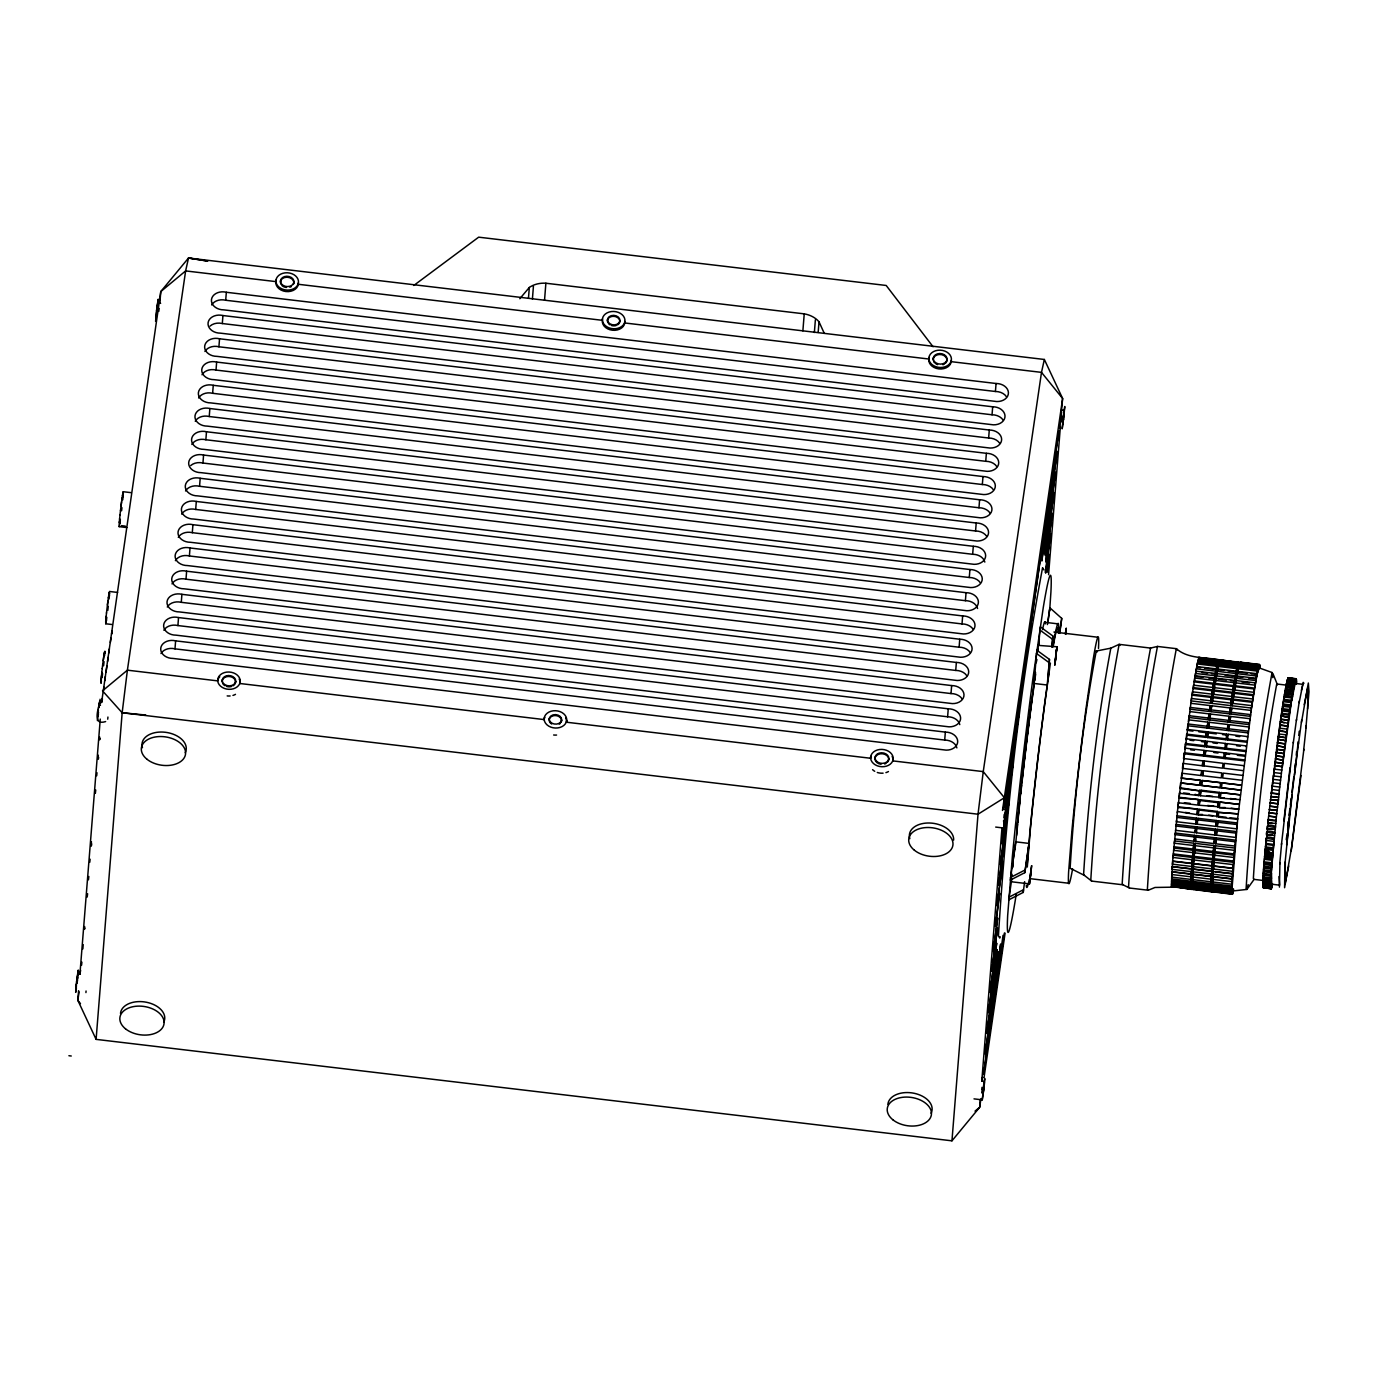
<?xml version="1.0" encoding="UTF-8"?>
<svg xmlns="http://www.w3.org/2000/svg" width="1378" height="1378" viewBox="0 0 1378 1378"><rect width="100%" height="100%" fill="white"/><g stroke="black" fill="none" stroke-linecap="round" stroke-linejoin="round"><path stroke-width="1.5" d="M1181.273 778.122L1200.514 780.293L1199.928 785.167L1200.617 780.413L1181.273 778.122L1181.859 773.247L1201.203 775.538L1201.788 770.664L1182.445 768.373L1182.944 763.378L1202.374 765.789L1202.96 760.914L1183.53 758.503L1184.219 752.767L1203.562 755.058L1203.545 756.04L1204.165 750.39L1184.822 748.099L1184.804 749.081L1185.425 743.431L1204.768 745.722L1204.751 746.704L1185.407 744.413M1186.613 735.094L1186.63 734.112L1205.974 736.403L1205.957 737.385L1186.613 735.094L1186.01 739.745L1186.027 738.78L1205.371 741.071L1204.751 746.704M1171.403 886.002L1190.747 888.293L1190.764 886.881L1171.421 884.573M1171.438 883.16L1190.781 885.451L1190.799 884.021L1171.455 881.731M1190.816 882.592L1191.247 877.975L1190.816 882.592L1171.472 880.301M1191.195 882.247L1191.212 880.818L1190.781 885.451M1192.228 888.465L1192.659 883.849L1192.228 888.465L1210.831 890.67L1211.262 886.054M1192.263 885.623L1192.28 884.194L1210.883 886.399L1210.866 887.828L1192.263 885.623L1192.693 880.99M1192.297 882.781L1192.314 881.352L1210.918 883.556L1210.9 884.986L1192.297 882.781L1192.728 878.148M1205.647 750.579L1205.027 756.212L1205.647 750.579L1224.25 752.784L1224.232 753.749M1225.438 743.448L1224.835 749.081L1206.232 746.876L1206.852 741.243L1225.438 743.448L1225.438 744.43M1205.957 737.385L1206.577 731.735L1187.233 729.444M1206.852 741.243L1206.232 746.876M1226.644 734.112L1226.041 739.762L1207.438 737.557L1208.041 731.907L1226.644 734.112L1226.644 735.094L1222.51 734.595M1207.438 737.557L1208.041 731.907M1210.831 890.67L1211.296 883.195L1210.883 886.399M1211.314 881.782L1211.331 880.353L1210.9 884.986M1230.003 817.74L1237.737 818.653L1231.639 893.151L1212.295 890.86L1212.778 883.384M1232.156 882.816L1231.725 887.449L1212.382 885.158L1212.812 880.525L1212.347 888L1231.674 890.291L1232.139 884.245M1212.295 890.86L1212.726 886.226M1224.835 749.081L1224.853 748.116L1206.25 745.911M1237.306 755.299L1245.057 756.229L1245.057 755.247L1225.714 752.956L1225.714 753.921L1229.572 754.386M1226.041 739.762L1226.041 738.78L1207.455 736.575M1226.317 749.27L1226.317 748.288L1245.66 750.579L1245.643 751.561L1226.317 749.27L1226.92 743.62L1246.263 745.911L1246.246 746.893M1226.92 744.602L1226.92 743.62M1227.522 739.934L1227.522 738.952L1246.866 741.243L1246.849 742.225L1227.522 739.934L1228.125 734.285L1247.469 736.575L1247.452 737.557M1228.108 735.266L1228.125 734.285M1231.639 893.151L1232.087 887.087M1260.009 667.004L1260.026 665.574L1257.063 674.359L1251.517 708.068L1237.547 819.41L1218.204 817.12L1218.738 812.365L1238.271 813.898L1218.738 812.365M1271.308 887.329L1262.799 886.071L1262.816 885.072L1270.568 886.002L1270.757 883.642M1270.585 885.003L1262.816 884.09L1262.834 883.091L1270.602 884.021L1270.809 880.663L1263.04 879.732M1273.875 842.44L1270.637 881.042L1262.868 880.111L1263.058 878.733L1262.851 882.092L1270.619 883.022M1263.712 879.732L1264.332 864.488M1272.841 677.666L1272.083 672.533L1258.786 667.762M1271.239 875.633L1271.877 884.245L1279.645 885.158L1278.991 876.563M1271.498 878.768L1271.567 873.152M1275.701 823.355L1267.829 823.114L1277.837 739.297L1285.605 740.641L1277.837 739.297M1283.073 760.156L1275.322 758.813L1281.144 759.915M1296.405 679.492L1296.302 684.022L1296.491 680.663L1296.319 682.041M1296.457 683.643L1296.474 682.661M100.026 699.266C101.283 701.729 89.622 726.654 105.624 721.572M101.076 680.801L101.042 683.316L101.386 681.318M102.385 699.542L102.316 698.525L101.593 702.47L99.233 702.194M104.728 653.534L104.642 652.156M105.779 621.254L105.744 623.769L111.842 624.492M109.43 593.987L109.344 592.609L109.12 593.453M123.176 494.444L123.228 491.722L130.927 492.635M974.005 1098.869L982.256 1099.851L984.323 1082.006L984.03 1086.398M982.548 1078.251L982.497 1077.217L981.773 1081.162L984.133 1081.454C986.631 1067.881 981.842 1105.604 983.082 1090.945M1004.235 806.44L1004.252 805.562L1003.46 809.368L1005.819 809.644L1006.612 805.837L1005.716 814.605M1029.521 883.918L1031.64 865.694L1029.521 883.918L1010.901 881.713L1011.314 875.702M1038.392 645.404L1056.943 646.764L1054.842 665.006L1056.943 646.764M82.869 948.908L83.214 944.619M84.626 926.533L84.506 929.203L84.85 928.1M91.086 845.954L91.43 841.665M99.75 737.127L99.629 739.797L99.974 738.694M112.135 633.57L112.238 630.917L111.584 633.914M78.219 972.644L78.27 970.043L76.496 982.17M105.641 622.305L106.192 616.224M104.59 655.652L104.883 651.208L104.418 653M109.293 596.106L109.568 592.953M85.936 992.591L86.056 991.006M119.386 521.642L119.18 526.654L126.879 527.567M123.021 496.752L123.331 493.324M158.16 301.61L158.281 299.147L156.42 311.135M1027.282 863.541L1028.643 846.471L1024.819 872.67L1010.298 880.129L1015.707 841.837L1028.918 843.405L1024.819 872.67M1027.282 867.038L1030.417 828.488A128.774 4.134 -83.2 0 1 1045.144 701.075L1050.398 663.076M1049.64 610.936L1050.914 592.092A179.915 5.788 -83.2 0 0 1043.318 607.233L1033 677.924A179.915 5.788 -83.2 0 0 1012.417 855.945L1007.662 915.578A179.915 5.788 -83.2 0 0 1015.259 900.454L1016.154 894.563M1187.216 730.426L1187.939 723.984L1207.283 726.275L1207.162 728.049L1207.731 723.915L1207.851 722.141L1188.508 719.85M1188.973 717.473L1189.093 715.699L1208.437 718.007L1208.317 719.781L1188.973 717.473L1188.404 721.624M1171.524 877.097L1190.868 879.388L1191.798 868.795M1172.23 866.762L1191.574 869.053L1191.746 866.469L1172.402 864.178L1172.799 861.336L1192.142 863.627L1191.212 874.22L1171.886 871.929M1190.868 879.388L1191.436 873.962L1172.11 871.671L1171.713 874.513L1191.04 876.804M1192.349 879.56L1192.521 876.976L1211.124 879.181L1210.952 881.765L1192.349 879.56L1192.917 874.134L1211.52 876.339L1210.952 881.765M1192.693 874.393L1193.262 868.967L1211.865 871.172L1211.296 876.597L1192.693 874.393L1193.624 863.799L1212.209 866.004L1212.037 868.588L1211.641 871.43L1193.038 869.225L1193.624 863.799M1192.917 874.134L1192.745 876.718L1191.264 876.546M1189.662 711.565L1209.006 713.856L1208.317 719.781M1209.591 709.722L1190.247 707.431L1190.127 709.205L1209.471 711.496L1210.16 705.588L1190.816 703.297M1209.333 722.313L1208.644 728.221L1209.333 722.313L1227.936 724.518L1227.815 726.292M1210.16 705.588L1209.471 711.496M1229.09 716.25L1228.401 722.158L1209.798 719.953L1210.487 714.045L1229.09 716.25L1228.969 718.024M1210.487 714.045L1209.798 719.953M1230.244 707.965L1229.555 713.873L1210.952 711.668L1211.641 705.76L1230.244 707.965L1230.123 709.739M1211.641 705.76L1210.952 711.668M1211.296 876.597L1211.469 874.014L1192.866 871.809M1211.641 871.43L1212.209 866.004M1211.693 873.755L1211.865 871.172M1212.433 881.937L1213.002 876.511L1232.345 878.802L1231.777 884.228L1212.433 881.937L1213.002 876.511M1212.778 876.77L1212.95 874.186L1232.294 876.477L1232.121 879.061L1212.778 876.77L1213.346 871.344L1213.174 873.928M1232.466 873.893L1233.034 868.467L1213.691 866.176L1213.122 871.602L1232.466 873.893L1232.862 871.051M1213.518 868.76L1213.691 866.176M1228.401 722.158L1228.521 720.384L1209.918 718.179M1229.555 713.873L1229.658 712.099L1211.073 709.894M1229.297 726.464L1229.417 724.69L1248.761 726.981L1248.64 728.755M1229.865 722.33L1229.986 720.556L1249.329 722.847L1249.209 724.621L1229.865 722.33L1230.571 716.422L1249.915 718.713L1249.794 720.487M1230.451 718.196L1230.571 716.422M1231.019 714.045L1231.14 712.288L1250.483 714.579L1250.363 716.353L1231.019 714.045L1231.725 708.137L1251.069 710.428L1250.948 712.202M1231.605 709.911L1231.725 708.137M1270.654 880.042L1262.885 879.112L1263.867 864.557L1266.106 840.442L1273.875 841.372M1277.837 739.728L1281.109 715.888L1288.809 717.559L1281.109 715.888M1278.646 733.957L1286.397 734.87M1279.439 728.187L1287.207 729.1M1263.195 875.943L1263.023 877.166L1270.774 878.079L1271.067 875.064L1263.316 874.152M1263.437 872.343L1263.264 873.566L1271.016 874.479L1271.308 871.464L1263.557 870.551M1263.678 868.743L1263.505 869.966L1271.257 870.879L1271.55 867.864L1263.798 866.934M1263.919 865.143L1263.747 866.349L1271.498 867.279L1276.252 819.187M1288.017 723.329L1280.3 721.659L1284.124 722.882M1279.938 862.611L1279.421 887.122M1285.312 861.818L1285.019 883.97L1288.723 865.987M1307.619 708.912L1307.911 686.761L1304.208 704.726M78.598 990.661L77.84 1000.359L96.098 1039.374L951.957 1140.829L979.689 1107.257L980.929 1098.766M77.547 973.988L79.907 974.263L100.267 719.075M101.593 702.47L160.778 291.585L188.51 258.013L1044.352 359.469L1062.627 398.5L1059.837 428.541L1060.25 426.577M96.098 1039.374L122.16 712.753L127.396 670.173L185.634 270.915L188.51 258.013L207.596 261.079L188.51 258.013M159.848 303.246L160.778 291.585L185.634 270.915L275.893 281.612A11.3 8.647 4.6 0 0 285.849 291.516A11.3 8.647 4.6 0 0 298.303 284.281L602.358 320.316A11.3 8.647 4.6 0 0 612.314 330.22A11.3 8.647 4.6 0 0 624.768 322.969L928.841 359.021A11.3 8.647 4.6 0 0 938.797 368.908A11.3 8.647 4.6 0 0 951.251 361.673L1041.492 372.37L1062.627 398.5L1002.478 810.453M161.002 653.551A11.747 9.009 4.6 0 1 174.989 648.849L175.626 640.856L945.342 732.097A11.747 9.009 4.6 0 1 957.693 741.192A11.747 9.009 4.6 0 1 946.135 750.132L173.06 658.443A11.747 9.009 4.6 0 1 160.778 648.039A11.747 9.009 4.6 0 1 175.626 640.856M163.896 630.263A11.747 9.009 4.6 0 1 177.9 625.56L178.537 617.568L948.253 708.809A11.747 9.009 4.6 0 1 960.604 717.904A11.747 9.009 4.6 0 1 949.046 726.843L175.971 635.155A11.747 9.009 4.6 0 1 163.689 624.751A11.747 9.009 4.6 0 1 178.537 617.568M167.289 607.026A11.747 9.009 4.6 0 1 181.276 602.324L181.913 594.331L951.647 685.572A11.747 9.009 4.6 0 1 963.997 694.684A11.747 9.009 4.6 0 1 952.422 703.607L179.347 611.918A11.747 9.009 4.6 0 1 167.065 601.514A11.747 9.009 4.6 0 1 181.913 594.331M172.009 583.893A11.747 9.009 4.6 0 1 185.996 579.191L186.633 571.198L956.366 662.439A11.747 9.009 4.6 0 1 968.7 671.551A11.747 9.009 4.6 0 1 957.142 680.491L184.066 588.802A11.747 9.009 4.6 0 1 171.785 578.398A11.747 9.009 4.6 0 1 186.633 571.198M175.385 560.674A11.747 9.009 4.6 0 1 189.389 555.971L190.026 547.979L959.743 639.22A11.747 9.009 4.6 0 1 972.093 648.315A11.747 9.009 4.6 0 1 960.535 657.254L187.46 565.566A11.747 9.009 4.6 0 1 175.178 555.162A11.747 9.009 4.6 0 1 190.026 547.979M178.296 537.386A11.747 9.009 4.6 0 1 192.3 532.683L192.937 524.691L962.654 615.932A11.747 9.009 4.6 0 1 975.004 625.026A11.747 9.009 4.6 0 1 963.429 633.966L190.371 542.277A11.747 9.009 4.6 0 1 178.072 531.874A11.747 9.009 4.6 0 1 192.937 524.691M181.689 514.149A11.747 9.009 4.6 0 1 195.676 509.447L196.313 501.454L966.047 592.695A11.747 9.009 4.6 0 1 978.397 601.807A11.747 9.009 4.6 0 1 966.822 610.73L193.747 519.058A11.747 9.009 4.6 0 1 181.465 508.637A11.747 9.009 4.6 0 1 196.313 501.454M185.565 490.981A11.747 9.009 4.6 0 1 199.552 486.279L200.189 478.287L969.923 569.527A11.747 9.009 4.6 0 1 982.256 578.622A11.747 9.009 4.6 0 1 970.698 587.562L197.622 495.873A11.747 9.009 4.6 0 1 185.341 485.469A11.747 9.009 4.6 0 1 200.189 478.287M190.698 465.575A11.747 9.009 4.6 0 1 202.945 463.042L203.582 455.05L973.299 546.291A11.747 9.009 4.6 0 1 985.649 555.403A11.747 9.009 4.6 0 1 974.091 564.325L201.016 472.654A11.747 9.009 4.6 0 1 188.734 462.233A11.747 9.009 4.6 0 1 203.582 455.05M191.852 444.457A11.747 9.009 4.6 0 1 205.856 439.754L206.493 431.762L976.21 523.003A11.747 9.009 4.6 0 1 988.56 532.115A11.747 9.009 4.6 0 1 977.002 541.037L203.927 449.366A11.747 9.009 4.6 0 1 191.628 438.945A11.747 9.009 4.6 0 1 206.493 431.762M195.245 421.22A11.747 9.009 4.6 0 1 209.232 416.518L209.869 408.525L979.603 499.766A11.747 9.009 4.6 0 1 991.953 508.878A11.747 9.009 4.6 0 1 980.378 517.818L207.303 426.129A11.747 9.009 4.6 0 1 195.021 415.725A11.747 9.009 4.6 0 1 209.869 408.525M198.639 398.001A11.747 9.009 4.6 0 1 212.625 393.298L213.263 385.306L982.979 476.547A11.747 9.009 4.6 0 1 995.329 485.642A11.747 9.009 4.6 0 1 983.771 494.581L210.696 402.893A11.747 9.009 4.6 0 1 198.415 392.489A11.747 9.009 4.6 0 1 213.263 385.306M202.015 374.764A11.747 9.009 4.6 0 1 216.019 370.062L216.656 362.069L986.372 453.31A11.747 9.009 4.6 0 1 998.723 462.422A11.747 9.009 4.6 0 1 987.165 471.345L214.09 379.656A11.747 9.009 4.6 0 1 201.808 369.252A11.747 9.009 4.6 0 1 216.656 362.069M204.926 351.476A11.747 9.009 4.6 0 1 218.913 346.774L219.55 338.781L989.283 430.022A11.747 9.009 4.6 0 1 1001.634 439.134A11.747 9.009 4.6 0 1 990.059 448.057L216.983 356.368A11.747 9.009 4.6 0 1 204.702 345.964A11.747 9.009 4.6 0 1 219.55 338.781M210.059 326.086A11.747 9.009 4.6 0 1 222.306 323.537L222.943 315.545L992.677 406.786A11.747 9.009 4.6 0 1 1005.01 415.898A11.747 9.009 4.6 0 1 993.452 424.837L220.377 333.149A11.747 9.009 4.6 0 1 208.095 322.745A11.747 9.009 4.6 0 1 222.943 315.545M211.712 304.951A11.747 9.009 4.6 0 1 225.699 300.249L226.337 292.274L996.07 383.497A11.747 9.009 4.6 0 1 1008.42 392.609A11.747 9.009 4.6 0 1 996.845 401.549L223.77 309.861A11.747 9.009 4.6 0 1 211.489 299.457A11.747 9.009 4.6 0 1 226.337 292.274M892.134 756.453A11.3 8.647 4.6 0 1 892.996 760.914L983.255 771.611L1004.39 797.741L978.018 814.209L122.16 712.753L102.523 690.843L127.396 670.173L217.638 680.87L217.758 679.354M222.202 680.835L222.289 679.888M235.586 682.42L235.655 681.473A6.735 5.167 4.6 0 0 226.268 675.857A6.735 5.167 4.6 0 0 224.976 684.711A6.735 5.167 4.6 0 0 235.655 681.473M544.827 717.387A11.3 8.647 4.6 0 0 544.121 719.574L240.048 683.522L240.168 682.007A11.3 8.647 4.6 0 0 224.442 672.585A11.3 8.647 4.6 0 0 222.289 687.433A11.3 8.647 4.6 0 0 240.168 682.007M275.893 281.612L276.013 280.096M280.457 281.577L280.526 280.63M293.824 283.162L293.893 282.214A6.735 5.167 4.6 0 0 284.523 276.599A6.735 5.167 4.6 0 0 283.231 285.453A6.735 5.167 4.6 0 0 293.893 282.214M298.303 284.281L298.423 282.748A11.3 8.647 4.6 0 0 282.697 273.344A11.3 8.647 4.6 0 0 280.526 288.191A11.3 8.647 4.6 0 0 298.423 282.748M528.48 298.079L529.324 287.451A22.565 17.294 4.6 0 1 545.877 283.231L804.235 313.857A22.565 17.294 4.6 0 1 819.014 321.797L824.251 333.304M532.408 299.095L533.424 286.348M544.534 300.215L545.877 283.231M544.121 719.574L544.241 718.041M549.202 719.592L549.288 718.644M561.535 721.056L561.604 720.108A6.201 4.754 4.6 0 0 552.957 714.924A6.201 4.754 4.6 0 0 551.768 723.088A6.201 4.754 4.6 0 0 561.604 720.108M871.292 756.091A11.3 8.647 4.6 0 0 870.586 758.262L566.53 722.227L566.651 720.694A11.3 8.647 4.6 0 0 550.924 711.289A11.3 8.647 4.6 0 0 548.754 726.137A11.3 8.647 4.6 0 0 566.651 720.694M602.358 320.316L602.479 318.8M607.457 320.351L607.526 319.386M619.773 321.797L619.859 320.85A6.201 4.754 4.6 0 0 611.195 315.683A6.201 4.754 4.6 0 0 610.006 323.847A6.201 4.754 4.6 0 0 619.859 320.85M624.768 322.969L624.889 321.453A11.3 8.647 4.6 0 0 609.162 312.031A11.3 8.647 4.6 0 0 607.009 326.879A11.3 8.647 4.6 0 0 624.889 321.453M802.874 330.841L804.235 313.857M814.364 332.511L815.38 319.765M818.17 332.408L819.014 321.797M870.586 758.262L870.707 756.746M874.996 758.21L875.064 757.263M888.689 759.829L888.776 758.882A6.907 5.288 4.6 0 0 879.147 753.129A6.907 5.288 4.6 0 0 877.82 762.206A6.907 5.288 4.6 0 0 888.776 758.882M892.996 760.914L893.133 759.399A11.3 8.647 4.6 0 0 877.39 749.976A11.3 8.647 4.6 0 0 875.237 764.824A11.3 8.647 4.6 0 0 893.133 759.399M928.841 359.021L928.961 357.488M933.233 358.952L933.302 358.004M946.944 360.588L947.013 359.641A6.907 5.288 4.6 0 0 937.402 353.87A6.907 5.288 4.6 0 0 936.075 362.948A6.907 5.288 4.6 0 0 947.013 359.641M951.251 361.673L951.371 360.158A11.3 8.647 4.6 0 0 935.645 350.735A11.3 8.647 4.6 0 0 933.474 365.583A11.3 8.647 4.6 0 0 951.371 360.158M956.883 747.892A11.747 9.009 4.6 0 0 944.705 740.072L945.342 732.097M959.794 724.604A11.747 9.009 4.6 0 0 947.616 716.784L948.253 708.809M962.102 698.87A11.747 9.009 4.6 0 0 951.009 693.565L951.647 685.572M966.822 675.737A11.747 9.009 4.6 0 0 955.729 670.431L956.366 662.439M970.215 652.517A11.747 9.009 4.6 0 0 959.105 647.212L959.743 639.22M973.109 629.229A11.747 9.009 4.6 0 0 962.016 623.924L962.654 615.932M977.57 608.49A11.747 9.009 4.6 0 0 965.41 600.687L966.047 592.695M980.378 582.825A11.747 9.009 4.6 0 0 969.285 577.503L969.923 569.527M984.839 562.086A11.747 9.009 4.6 0 0 972.661 554.283L973.299 546.291M986.665 536.3A11.747 9.009 4.6 0 0 975.572 530.995L976.21 523.003M990.059 513.064A11.747 9.009 4.6 0 0 978.966 507.759L979.603 499.766M993.452 489.827A11.747 9.009 4.6 0 0 982.342 484.522L982.979 476.547M996.828 466.608A11.747 9.009 4.6 0 0 985.735 461.303L986.372 453.31M999.739 443.32A11.747 9.009 4.6 0 0 988.646 438.015L989.283 430.022M1003.132 420.083A11.747 9.009 4.6 0 0 992.039 414.778L992.677 406.786M1006.526 396.795A11.747 9.009 4.6 0 0 995.433 391.49L996.07 383.497M951.957 1140.829L978.018 814.209L983.255 771.611L1041.492 372.37L1044.352 359.469M980.309 1099.506L979.689 1107.257L975.021 1111.133M981.773 1081.162L1001.961 828.109M1003.46 809.368L1004.39 797.741M1011.779 878.906L1008.73 899.868L1023.234 892.41L1024.629 881.679M1049.278 670.276L1047.711 681.507L1049.485 659.425L1036.876 650.244L1034.017 683.454L1047.228 685.021L1045.23 699.301A132.977 4.272 -83.2 0 0 1030.021 830.865L1028.918 843.405M1038.65 644.852L1040.304 626.852L1052.895 636.016L1052.069 646.213M1038.857 644.87L1039.339 638.875M1023.234 892.41L1023.458 889.74L1008.937 897.199M1048.572 574.695L1060.371 426.749M1060.871 420.462L1061.542 412.211M1059.751 633.139L1061.732 618.395L1049.847 607.801L1048.124 620.823M1047.228 685.021L1049.485 659.425M1051.793 647.212L1052.895 636.016M105.796 620.014L106.537 612.745M101.094 679.561L101.834 672.275M101.472 675.771L101.162 682.162M99.905 700.851L99.457 705.605M109.034 599.017L109.413 595.227M76.341 985.046L76.203 987.888L76.445 986.7M98.096 757.728L98.32 755.213M119.249 522.589L119.662 518.49M122.745 499.887L123.159 495.787M107.725 719.213L107.932 717.042M157.385 307.914L157.678 303.522L156.834 309.017M1004.614 820.702L1004.476 823.544L1005.32 818.05M1012.83 867.365L1013.019 863.489L1012.434 866.693M1015.086 848.865L1015.431 844.903L1012.107 867.692M1015.689 844.197L1017.205 826.921A128.774 4.134 -83.2 0 1 1031.95 699.507L1035.55 672.447M1016.671 835.292L1017.636 824.406M1036.411 658.908L1036.222 662.784L1036.807 659.58M1172.626 861.026L1191.953 863.334L1192.625 857.478L1173.281 855.187L1172.936 857.461L1192.28 859.769L1192.625 857.478M1173.246 853.895L1192.59 856.186L1193.262 850.347L1173.918 848.056L1173.574 850.329L1192.917 852.62L1193.262 850.347M1173.884 846.764L1193.227 849.055L1193.899 843.215L1174.556 840.924L1174.211 843.198L1193.537 845.489L1193.899 843.215M1193.434 863.506L1194.106 857.65L1212.709 859.855L1212.399 863.42L1212.037 865.711L1193.434 863.506L1194.106 857.65M1194.071 856.375L1194.743 850.519L1213.346 852.724L1213.019 856.289L1212.674 858.58L1194.071 856.375L1194.743 850.519M1194.709 849.244L1195.381 843.388L1213.984 845.592L1213.656 849.158L1213.312 851.449L1194.709 849.244L1195.381 843.388M1211.141 699.903L1211.348 697.44L1192.004 695.149M1211.641 696.562L1211.865 694.116L1192.521 691.825L1192.297 694.271L1211.641 696.562L1212.382 690.791L1193.038 688.5M1212.158 693.237L1212.382 690.791M1212.674 689.913L1212.881 687.467L1193.555 685.176L1193.331 687.622L1212.674 689.913L1213.398 684.143L1194.054 681.852M1213.174 686.588L1213.398 684.143M1212.829 697.63L1212.106 703.4L1212.829 697.63L1231.432 699.835L1230.709 705.605L1231.432 699.835M1213.122 696.751L1213.846 690.964L1232.449 693.168L1232.242 695.614L1231.725 698.956L1213.122 696.751L1213.846 690.964M1214.156 690.085L1214.879 684.315L1233.482 686.52L1232.759 692.29L1214.156 690.085L1214.655 686.761M1212.037 865.711L1212.709 859.855M1212.674 858.58L1213.346 852.724M1213.312 851.449L1213.984 845.592M1213.518 865.884L1214.19 860.027L1233.534 862.318L1232.862 868.174L1213.518 865.884L1213.863 863.593L1212.399 863.42M1214.156 858.752L1214.828 852.896L1234.154 855.187L1233.499 861.043L1214.156 858.752L1214.5 856.461M1214.793 851.621L1215.448 845.765L1234.791 848.056L1234.12 853.912L1214.793 851.621L1215.138 849.33M1231.725 698.956L1232.449 693.168M1232.759 692.29L1233.482 686.52M1232.69 702.453L1232.914 700.007L1252.257 702.298L1252.034 704.744M1233.207 699.128L1233.413 696.682L1252.757 698.973L1253.274 695.632L1233.93 693.341L1233.207 699.128L1252.55 701.419L1252.757 698.973M1233.723 695.804L1233.93 693.341M1234.223 692.462L1234.447 690.016L1253.791 692.307L1254.307 688.983L1234.964 686.692L1234.223 692.462L1253.567 694.753L1253.791 692.307M1234.74 689.138L1234.964 686.692M1252.257 702.298L1251.517 708.068L1191.281 700.937L1191.505 698.491L1210.831 700.782L1210.625 703.228L1211.348 697.44M1253.05 698.095L1253.274 695.632M1254.083 691.429L1254.307 688.983M1264.711 858.666L1268.483 819.359M1281.058 716.646L1284.003 697.044L1291.772 697.957L1291.668 699.008L1294.097 684.969L1286.346 684.039L1283.917 698.095L1284.003 697.044M1281.764 712.013L1281.867 710.962L1289.619 711.875L1289.532 712.926M1282.487 707.362L1282.573 706.311L1290.342 707.241L1290.239 708.292M1283.194 702.728L1283.297 701.678L1291.048 702.591L1290.962 703.641M1279.714 864.127L1281.643 843.353M1305.931 727.825L1308.997 691.773L1308.342 683.006L1301.487 722.382M99.13 707.138L99.474 702.832L98.579 708.24M119.559 519.213L120.058 514.717M76.496 983.496L75.687 992.384L76.393 988.439M77.444 978.948L77.754 974.556L76.186 985.029M156.437 312.462L156.127 316.854L156.386 315.683M1004.769 819.152L1003.942 828.057L995.691 827.076M1045.196 572.37L1050.673 533.837L1045.678 573.214M1037.927 650.571L1038.134 648.452M1061.37 421.289L1061.938 416.294M1063.006 419.928L1062.714 424.321L1063.351 420.497M1063.954 415.381L1064.298 411.057L1063.627 414.812M1065.883 634.156L1066.296 628.092L1065.418 633.363M96.684 775.797L96.994 772.748M89.777 862.266L90.104 859.217M81.578 965.203L81.888 962.154M1196.001 671.792L1196.311 668.847L1215.654 671.138L1216.068 668.847L1196.724 666.556M1174.59 838.926L1193.934 841.217L1194.657 835.344L1175.313 833.053L1175.021 834.62L1194.364 836.911L1194.657 835.344M1175.468 830.314L1194.812 832.605L1195.536 826.731L1176.192 824.423L1175.899 826.008L1195.243 828.299L1195.536 826.731M1176.623 820.117L1176.347 821.701L1195.691 823.992L1196.414 818.119L1177.07 815.81L1176.778 817.395L1196.121 819.686L1196.414 818.119M1195.415 841.39L1196.121 835.516L1214.724 837.721L1214.001 843.594L1195.415 841.39L1195.691 839.822L1194.209 839.65L1193.934 841.217M1196.293 832.777L1197 826.903L1215.603 829.108L1214.879 834.982L1196.293 832.777L1196.569 831.21M1197.155 824.165L1197.878 818.291L1216.481 820.496L1215.758 826.369L1197.155 824.165L1197.448 822.597M1214.931 676.391L1213.691 683.264L1214.414 678.01L1195.07 675.72M1216.068 668.847L1215.344 674.1L1211.486 673.635M1215.999 678.854L1216.705 673.601L1235.308 675.806L1234.602 681.059L1230.468 680.56M1216.826 674.273L1217.532 669.019L1236.135 671.224L1235.429 676.477L1225.094 675.254M1217.532 669.019L1216.292 675.892L1234.895 678.097M1214.001 843.594L1214.724 837.721M1214.879 834.982L1215.603 829.108M1215.758 826.369L1216.481 820.496M1215.482 843.767L1216.206 837.893L1235.549 840.184L1234.826 846.058L1215.482 843.767L1216.206 837.893M1216.361 835.154L1217.084 829.28L1236.428 831.571L1235.704 837.445L1216.361 835.154L1217.084 829.28M1217.239 826.542L1217.963 820.668L1237.306 822.959L1236.583 828.833L1217.239 826.542L1217.963 820.668M1215.585 681.145L1215.172 683.436L1215.896 678.183L1234.481 680.387L1233.775 685.641L1234.188 683.35M1236.135 671.224L1234.602 681.059M1214.001 680.301L1194.657 678.01L1194.347 680.956L1254.6 688.104L1255.306 682.851L1235.963 680.56L1235.256 685.813L1236.789 675.978L1256.133 678.269L1255.427 683.522M1256.65 676.65L1256.96 673.687L1237.616 671.396L1236.083 681.232M1237.616 671.396L1236.91 676.65L1242.698 677.339M1255.84 681.232L1256.96 673.687M1265.986 841.114C1263.195 831.778 1285.829 842.63 1266.296 838.117M1274.478 835.361L1266.606 835.12C1263.815 825.784 1286.432 836.618 1266.899 832.105M1267.209 829.108L1275.098 829.349L1267.209 829.108C1264.418 819.772 1287.052 830.624 1267.519 826.111M1284.485 694.891L1284.623 693.634L1292.375 694.546L1292.254 695.821M1285.054 691.704L1285.192 690.43L1292.96 691.36L1292.822 692.617M1285.64 688.5L1285.76 687.243L1293.529 688.156L1293.391 689.431M1286.346 684.039L1286.208 685.314L1286.966 681.61L1294.975 682.403M1294.097 684.969L1293.976 686.227L1295.561 680.095L1296.336 681.042M1281.454 844.49L1293.339 742.122M1286.621 845.11L1292.133 794.882M1289.326 820.082L1284.882 864.729L1284.589 887.725L1291.444 848.348L1303.881 749.322M1296.25 755.161L1296.646 751.286M1297.335 749.908L1298.179 741.605M1298.799 735.37L1299.23 731.218M1303.605 750.648L1306.292 725.62M106.468 613.124L107.949 600.739M101.748 672.671L102.265 668.433M119.955 515.148L120.506 510.566M98.372 709.98L97.89 716.078L98.527 712.254M103.591 665.781L104.056 661.647M77.771 977.415L77.047 982.393M156.627 310.756L155.611 321.367L156.334 317.422M157.195 309.619L157.695 306.381M1004.235 814.432L1003.839 817.877M1004.441 820.685L1004.958 817.447M1005.527 816.31L1006.009 810.212L1005.165 815.707M1063.196 418.223L1062.197 428.816L1063.558 418.826M1063.764 417.086L1064.781 406.476L1063.403 416.466M1177.26 812.693L1191.453 698.784L1197.172 664.058L1198.929 657.272L1199.497 657.961M1178.035 806.767L1197.379 809.058L1177.845 807.508L1178.569 802.013M1179.103 797.259L1198.429 799.55L1178.896 798L1179.62 792.505M1180.154 787.751L1199.308 790.8L1179.964 788.509L1180.601 782.876L1199.928 785.167M1190.885 888.603L1191.591 889.447L1171.403 886.14L1172.592 861.353L1177.501 811.504L1196.655 814.553L1197.379 809.058M1178.362 802.754L1197.706 805.062L1198.429 799.55M1179.43 793.263L1198.774 795.554L1199.497 790.042M1198.137 814.742L1198.86 809.231L1217.463 811.435L1216.929 816.189L1198.137 814.742L1198.86 809.231M1199.187 805.234L1199.911 799.722L1218.514 801.927L1217.98 806.681L1199.187 805.234L1199.911 799.722M1200.255 795.726L1200.979 790.214L1219.582 792.419L1219.048 797.173L1200.255 795.726L1200.979 790.214M1197.482 662.852L1216.826 665.143L1216.171 669.501L1216.464 668.416M1198.05 660.665L1217.394 662.956L1216.74 667.314L1217.032 666.211M1198.619 658.46L1217.963 660.751L1217.308 665.109L1217.601 664.024M1172.247 887.174L1154.988 887.466L1148.287 890.24L1129.443 888.018L1123.07 884.814L1091.669 881.093L1084.452 875.426L1070.12 868.226C1074.582 795.502 1082.867 722.658 1096.251 651.036L1110.823 648.16L1119.125 644.353L1150.544 648.073L1157.468 646.437L1176.33 648.676C1187.784 658.77 1204.217 657.203 1218.29 659.58L1217.876 662.921L1237.478 665.333L1236.255 671.896L1236.893 667.538L1218.307 665.316L1217.652 669.691L1217.928 668.588M1219.082 664.196L1219.444 660.923L1238.047 663.128L1237.392 667.503M1216.722 816.947L1217.463 811.435M1217.79 807.439L1218.514 801.927M1218.858 797.931L1219.582 792.419M1238.805 809.144L1219.272 807.611L1219.995 802.099L1239.339 804.39L1219.995 802.099M1239.873 799.636L1220.322 798.103L1221.063 792.591L1240.389 794.882L1221.063 792.591M1212.347 887.398L1211.985 890.653L1212.278 889.551M1238.047 663.128L1236.824 669.691M1227.987 670.914L1237.737 672.068L1238.374 667.71L1257.718 670.001L1257.063 674.359L1251.276 673.67M1238.374 667.71L1237.737 672.068M1238.581 668.778L1239.511 663.318L1258.855 665.608L1258.493 668.864M1239.511 663.318L1238.874 667.675M1233.448 888.758L1232.81 893.116L1233.086 892.014M1257.356 673.256L1258.286 667.796L1238.374 665.798M1257.925 671.069L1258.855 665.608M1287 682.248L1287.569 679.32L1295.32 680.232M1287.603 679.957L1287.965 677.787L1295.923 678.906M1268.122 820.099L1275.89 821.03L1279.111 793.521M1278.078 803.667L1278.543 799.498M1268.776 886.381L1262.971 885.692L1262.782 887.122L1271.343 888.948L1272.48 883.729L1271.739 887.415M1271.894 886.02L1271.343 888.948M1295.165 681.628L1295.716 678.699L1287.965 677.787L1288.568 680.129M1283.865 820.788L1290.015 767.804M1294.579 770.13L1295.286 763.722M1294.51 775.091L1297.094 752.009M103.574 690.395L103.936 687.071M95.358 793.332L95.737 790.007M88.45 879.801L88.829 876.477M107.794 610.471L108.294 606.251M120.454 510.67L121.574 501.747M102.213 668.537L102.713 664.299M121.591 510.756L121.953 507.707M157.023 312.169L157.385 309.24M77.099 983.186L77.461 980.275M158.78 311.411L159.142 308.5M1004.769 817.826L1005.819 809.644M1005.716 815.931L1003.942 828.057M981.791 1089.068L982.014 1087.328M1063.006 418.602L1063.351 415.674M983.082 1089.619L984.133 1081.454M1063.609 419.618L1063.954 416.707M984.03 1087.724L982.256 1099.851M1201.409 785.357L1201.995 780.465L1220.598 782.687L1202.098 780.585L1201.409 785.357L1220.116 787.665L1220.598 782.687M1202.581 775.59L1203.166 770.715L1221.769 772.92L1221.287 777.915L1202.684 775.711L1203.27 770.836M1203.855 765.961L1204.338 760.966L1223.044 763.291L1222.458 768.166L1203.752 765.841L1204.338 760.966M1191.298 885.262L1191.023 888.776L1171.558 886.312M1218.152 663.249L1218.428 659.735M1191.178 888.948L1191.574 885.606M1218.703 660.079L1217.876 662.921M1191.453 889.292L1191.849 885.933M1218.565 663.765L1218.841 660.251M1239.046 662.801L1219.754 659.752L1219.358 663.094M1219.771 663.593L1220.047 660.079M1219.909 663.765L1220.322 660.424M1222.183 782.962L1241.423 785.15L1222.079 782.859L1221.494 787.734L1240.923 790.145L1180.688 782.997M1242.594 775.401L1223.251 773.11L1222.665 777.984L1242.009 780.275M1243.766 765.651L1224.422 763.36L1223.836 768.235L1243.266 770.629M1238.099 665.471L1238.357 661.957M1192.642 889.12L1211.383 891.497L1211.52 887.811M1238.236 665.643L1238.633 662.284M1211.383 891.497L1211.796 888.155M1192.917 889.465L1211.658 891.842L1211.934 888.328M1212.588 891.342L1213.26 888.328M1212.864 891.669L1213.122 888.155M1232.19 890.119L1232.483 894.305L1213.002 891.842L1213.398 888.5L1211.383 887.639L1211.658 891.842M1258.924 667.934L1259.182 664.42L1239.838 662.129L1244.403 663.438M1232.07 893.788L1232.328 890.274M1259.199 668.278L1259.458 664.764L1239.976 662.301M1232.604 890.619L1232.208 893.96L1212.726 891.497M1259.337 668.451L1259.733 665.092M1232.483 894.305L1232.742 890.791M1259.475 668.606L1259.182 664.42M1271.481 792.35L1280.748 720.487M1287.896 679.302L1288.068 677.873M1263.247 886.054L1263.178 887.604L1271.136 888.758L1270.723 886.622L1271.222 888.879L1271.102 887.087M1288.189 679.647L1288.172 677.976L1296.112 679.147L1296.147 680.818M1263.368 887.828L1263.437 886.278M1288.464 678.338L1288.378 679.888L1287.81 679.182M1263.471 887.949L1263.643 886.519M1271.119 793.246L1278.887 794.176L1282.195 766.616L1274.443 765.686L1282.246 766.65L1285.605 740.227M1270.826 886.726L1270.843 888.397L1262.885 887.243M1295.854 680.456L1295.837 678.786L1296.509 679.612M1291.944 792.488L1293.856 776.537M1295.199 768.424L1287.655 829.659M1300.97 775.487L1291.238 850.76M87.193 897.061L87.606 893.736M1003.373 828.833L1001.927 843.698L1013.14 762.516L1005.32 815.208M107.432 604.976L108.449 597.174M121.023 506.329L122.108 497.889M102.73 664.506L103.729 656.703M1062.076 418.654L1061.663 421.789L1063.144 421.961M1037.169 652.07L1038.323 644.559M982.152 1089.688L981.739 1092.823L983.22 1092.995M1011.762 876.477L1012.055 874.203M1203.562 755.058L1204.165 750.39M1204.768 745.722L1205.371 741.071M1205.974 736.403L1206.577 731.735M1218.703 663.938L1219.117 660.734L1215.258 660.269M1190.747 888.293L1191.178 883.677L1191.16 885.089L1192.642 885.279M1224.25 752.784L1223.63 758.417L1223.647 757.435L1205.044 755.23M1225.714 752.956L1225.111 758.589L1225.111 757.624L1244.455 759.915L1244.455 760.88L1184.202 753.749M1262.816 884.09L1263.023 880.731M1262.799 886.071L1262.989 883.711M1282.281 767.201L1291.41 701.712L1295.182 683.419L1302.933 684.332L1301.4 690.257M1270.74 885.623L1270.568 887.001L1270.826 878.664L1263.058 877.752M1289.05 815.259L1289.86 808.955M1290.411 804.769L1291.22 798.465M1295.234 769.045L1298.507 742.742M1047.177 572.352L1049.02 554.421L1046.436 570.716M103.212 660.768L104.177 653.861M102.075 677.614L102.592 673.566M98.424 714.183L97.373 720.591M1034.172 684.763L1031.864 701.368A124.347 3.996 -83.2 0 0 1022.114 781.326M1034.757 680.543L1035.636 674.221M1207.283 726.275L1207.851 722.141M1208.437 718.007L1209.006 713.856M1191.746 866.469L1192.142 863.627M1227.936 724.518L1227.247 730.426L1227.367 728.652L1208.764 726.447M1229.417 724.69L1228.711 730.598L1228.832 728.824L1248.175 731.115L1248.055 732.889L1187.819 725.758M1211.124 879.181L1211.52 876.339M1232.121 879.061L1232.69 873.635L1215.275 871.585M1231.777 884.228L1232.173 881.386M1285.605 740.641L1288.861 716.801M1271.498 867.279L1271.67 866.056M1271.257 870.879L1271.429 869.656M1271.016 874.479L1271.188 873.256M1270.774 878.079L1270.947 876.873M1293.287 742.931L1296.509 719.35M1298.438 744.309L1301.676 719.971M1287.655 825.646L1288.223 821.512M1286.26 839.633L1287.104 833.656M104.762 680.698L105.383 676.443M106.003 672.188L106.933 665.815M107.553 661.561L108.173 657.306M108.793 653.051L109.413 648.797M110.343 642.424L110.963 638.169M79.063 991.85L77.84 1000.359L80.475 1003.615M1005.423 805.183L1018.928 713.511L1005.217 813.244M1003.77 825.766L1004.7 819.428M1047.401 624.578L1049.847 607.801M1010.591 878.062L1011.211 873.91M1003.029 935.352L983.565 1074.375L1004.355 933.078M984.03 1077.527L1005.096 933.113M1059.648 632.726L1061.732 618.395M1065.401 634.362L1065.917 630.9L1065.986 632.089M122.039 498.698L122.59 494.805M108.38 597.914L108.879 594.314M119.834 523.571L120.368 519.678M106.33 620.927L106.829 617.327M79.907 974.263L80.63 970.319M1193.227 849.055L1193.572 846.781M1192.59 856.186L1192.952 853.912M1191.953 863.334L1192.314 861.043L1193.796 861.216M1232.914 700.007L1232.173 705.777L1232.397 703.331L1251.741 705.622M1215.448 845.765L1215.103 848.056L1234.447 850.347M1214.19 860.027L1213.829 862.318L1233.172 864.609M1234.12 853.912L1234.481 851.621M1233.499 861.043L1233.844 858.752M1232.862 868.174L1233.207 865.884M1281.04 718.558L1283.435 703.021M1265.59 845.937L1265.435 846.919L1273.186 847.832L1273.341 846.85M1264.263 860.854L1264.108 861.836L1271.86 862.749L1272.015 861.767M1288.809 717.559L1291.772 697.957M1272.893 851.828L1272.755 852.81L1264.987 851.88L1265.142 850.898L1269.017 851.363M1296.405 720.608L1299.333 701.04M98.32 759.278L98.648 757.383M91.43 845.747L91.74 843.836M1003.907 822.011L1004.217 820.117M122.487 495.839L122.969 492.704M119.576 524.501L119.92 522.555M108.793 595.262L109.482 591.472L117.612 592.437M106.433 619.979L105.744 623.769M104.091 654.808L104.521 651.915M1011.245 880.111L1010.901 881.713M1215.758 671.809L1214.828 675.72L1195.484 673.429L1195.174 676.374L1202.908 677.304M1216.412 676.564L1215.482 680.474L1234.068 682.678L1234.481 680.387M1195.691 823.992L1195.966 822.425M1194.812 832.605L1195.088 831.037M1197.878 818.291L1197.603 819.858L1216.206 822.063M1197 826.903L1196.724 828.471L1215.327 830.676M1196.121 835.516L1195.846 837.083L1214.449 839.288M1255.306 682.851L1254.893 685.142L1235.549 682.851M1236.583 828.833L1236.858 827.265M1235.704 837.445L1235.997 835.878M1234.826 846.058L1235.119 844.49M1283.796 701.006L1286.604 687.122M1267.829 823.114L1271.825 822.89M1266.606 835.12L1272.549 835.137M1291.927 699.921L1292.65 695.907M1299.178 702.642L1303.175 682.386L1303.932 683.316M1110.823 648.16C1096.888 722.761 1088.241 798.637 1083.608 874.393L1084.452 875.426M1150.544 648.073C1136.023 725.793 1127.032 804.821 1122.192 883.729L1123.07 884.814M1157.468 646.437C1142.672 725.741 1133.491 806.388 1128.548 886.915L1129.443 888.018M1197.12 666.125L1197.396 665.023M1216.826 665.143L1216.533 666.246L1197.189 663.955L1196.827 667.21L1200.703 667.675M1217.394 662.956L1217.101 664.058L1197.758 661.75M1217.963 660.751L1217.67 661.853L1198.343 659.562M1218.307 665.316L1218.014 666.418L1236.617 668.623M1219.444 660.923L1219.151 662.026L1237.754 664.23M1218.496 666.384L1218.221 667.486L1218.875 663.128L1218.583 664.23L1237.186 666.435M1198.774 795.554L1195.105 794.331M1196.655 814.553L1202.46 814.467M1238.943 665.505L1238.667 666.607L1258.011 668.898M1220.322 798.103L1224.387 797.81M1219.272 807.611L1225.266 807.542M1272.083 672.533C1258.786 743.741 1250.552 816.155 1246.125 888.448L1246.918 889.43L1254.083 879.388L1262.369 880.37M1287.569 679.32L1286.604 683.781L1294.373 684.694M1248.175 884.624L1246.918 889.43L1232.879 890.963L1233.172 889.861M1233.379 890.929L1233.655 889.826M1278.595 797.156L1270.757 796.57L1276.665 796.932M1263.781 887.277L1267.605 887.105M122.831 493.875L123.228 491.722M119.18 526.654L119.455 525.673M1000.118 936.661L999.756 938.056L998.43 935.817C1006.061 812.555 1019.772 689.052 1042.578 567.684L1043.887 569.924M519.799 298.733L529.324 287.451M413.779 285.47L478.666 237.171L886.192 285.47L933.044 346.756M1010.505 877.476L1025.025 870.018M122.16 712.753L145.723 715.027M225.699 300.249L995.433 391.49M157.488 302.953L160.64 303.332M1061.697 410.144L1064.057 410.42M222.306 323.537L992.039 414.778M218.913 346.774L988.646 438.015M216.019 370.062L985.735 461.303M212.625 393.298L982.342 484.522M209.232 416.518L978.966 507.759M205.856 439.754L975.572 530.995M202.945 463.042L972.661 554.283M199.552 486.279L969.285 577.503M195.676 509.447L965.41 600.687M1044.507 622.253L1057.701 623.821M1053.946 632.037L1097.784 637.222M192.3 532.683L962.016 623.924M121.316 525.655L125.295 526.12M1199.084 657.444L1218.565 659.907M1219.892 659.924L1238.495 662.129M1199.36 657.788L1212.898 659.39M1220.185 660.251L1236.703 662.215M1240.252 662.629L1259.595 664.919M1203.494 658.581L1209.298 659.27M1226.661 661.319L1232.845 662.06M1250.208 664.127L1259.871 665.264M1203.649 658.891L1207.524 659.356M1226.799 661.647L1230.933 662.129M1250.346 664.437L1254.221 664.885M1239.235 664.403L1258.579 666.694M1238.099 668.795L1257.442 671.103M1204.561 668.141L1223.853 670.414M1239.666 672.292L1247.4 673.205M1217.119 671.31L1235.721 673.515M1237.203 673.687L1256.547 675.978M1287.362 680.077L1295.131 681.008L1294.562 683.936L1288.757 683.247M1287.155 680.853L1294.924 681.765M1195.897 671.138L1215.241 673.429L1214.518 678.682L1208.713 677.993M1286.759 682.386L1294.528 683.299L1294.166 685.469L1286.415 684.539M1201.805 672.481L1207.61 673.17M1248.502 678.028L1256.236 678.941M1286.57 683.144L1294.321 684.074M1236.376 678.269L1255.72 680.56M1287.104 685.211L1276.751 683.988C1264.78 748.133 1257.356 813.364 1253.36 878.492L1254.083 879.388M1286.053 685.641L1293.821 686.554L1293.684 687.829L1285.932 686.899M189.389 555.971L959.105 647.212M1218.066 679.096L1226.334 680.077M1241.888 681.921L1249.622 682.833M1285.485 688.828L1293.236 689.758L1293.115 691.015L1285.347 690.102M1284.899 692.032L1292.667 692.945L1292.53 694.219L1284.778 693.289M1284.33 695.218L1292.082 696.148L1291.961 697.406L1284.193 696.493M1214.362 687.639L1232.965 689.844M1283.641 699.352L1291.41 700.282L1291.307 701.333L1283.555 700.403M1213.346 694.288L1231.949 696.493M1282.935 704.003L1290.686 704.916L1290.6 705.967L1282.832 705.054M1282.212 708.636L1289.98 709.549L1289.894 710.6L1282.126 709.687M185.996 579.191L955.729 670.431M1212.313 700.954L1230.916 703.159M1281.506 713.27L1289.274 714.2L1289.171 715.251L1281.419 714.321M1280.696 718.765L1288.413 720.453L1280.644 719.523M1279.904 724.535L1287.603 726.223L1279.852 725.293M1279.094 730.306L1286.811 731.994L1279.042 731.063M181.276 602.324L951.009 693.565M1278.284 736.076L1286.001 737.764L1278.233 736.834M1189.145 730.65L1193.021 731.115M1198.826 731.804L1206.56 732.717M1208.041 732.889L1216.309 733.871M1235.859 736.179L1239.718 736.644M1277.423 742.553L1285.174 743.896L1277.423 742.966M1276.579 749.064L1284.348 750.39L1276.579 749.477M1189.886 740.21L1193.744 740.675M1201.478 741.588L1205.354 742.036M1213.036 742.949L1217.17 743.448M1236.583 745.739L1240.458 746.204M177.9 625.56L947.616 716.784M1275.752 755.557L1283.504 756.901L1275.735 755.988M1190.609 749.77L1194.485 750.235M1213.897 752.526L1218.031 753.025M1274.908 762.068L1282.66 763.412L1274.891 762.482M1274.064 769.131L1281.833 770.061M1273.668 772.541L1281.419 773.454M174.989 648.849L944.705 740.072M1272.428 782.738L1280.162 783.6M1272.032 786.132L1279.783 787.045M1271.618 789.525L1279.387 790.455M1271.205 792.918L1278.973 793.849M1200.789 790.972L1219.375 793.177M1183.495 792.953L1189.3 793.642M1206.646 795.709L1212.847 796.432M1230.192 798.499L1235.997 799.188M1199.721 800.48L1218.324 802.685M1184.374 802.702L1190.179 803.374M1207.645 805.458L1213.846 806.182M1231.071 808.231L1236.876 808.92M1198.653 809.988L1217.256 812.193M1268.242 819.428L1276.011 820.358M1185.235 812.434L1189.111 812.882M1208.661 815.208L1212.795 815.69M1216.929 816.189L1226.144 817.275M1217.687 822.235L1237.031 824.526M1216.808 830.848L1236.152 833.139M99.009 705.105L100.473 705.278M1265.796 843.439L1273.565 844.369L1273.41 845.351L1265.659 844.421M1215.93 839.46L1235.274 841.751M1214.294 842.027L1215.775 842.199M1265.366 848.417L1273.117 849.348L1272.979 850.312L1265.211 849.399M1003.425 821.012L1004.889 821.185M1264.918 853.395L1272.686 854.308L1272.531 855.29L1264.763 854.377M1195.019 845.661L1213.622 847.866M1264.47 858.373L1272.238 859.286L1272.083 860.268L1264.332 859.338M1194.381 852.81L1212.985 855.015M1214.466 855.187L1233.81 857.478M1264.039 863.334L1271.791 864.264M1263.867 864.557L1271.618 865.47M1193.761 859.941L1212.347 862.146M1263.626 868.157L1271.377 869.07M1263.385 871.757L1271.136 872.687M1193.227 866.641L1211.813 868.846M1213.295 869.018L1232.638 871.309M1263.144 875.357L1270.895 876.287M1189.851 868.571L1172.454 866.504L1172.058 869.346L1191.402 871.637M1262.868 881.11L1270.619 882.023M1263.023 881.713L1268.828 882.42M1264.935 883.935L1270.757 884.624M1211.348 878.923L1212.829 879.095M1212.606 879.353L1231.949 881.644M1262.782 887.122L1270.55 888.052M1171.489 878.888L1190.833 881.179M1212.399 883.729L1231.743 886.02M1212.364 886.571L1231.691 888.879M1211.245 887.484L1212.709 887.656M1192.246 887.053L1210.849 889.258M1212.313 889.43L1231.656 891.721M1178.362 886.674L1182.238 887.122M1211.107 891.153L1192.366 888.793L1193.055 889.637M1231.932 893.633L1212.451 891.17L1213.14 892.014M1171.834 886.657L1191.315 889.12M1029.659 878.613L1069.328 883.315M68.9 1055.72L71.26 1056.013M1039.839 630.004L1052.43 639.185M1036.428 653.413L1049.02 662.577M1295.182 683.419L1295.923 684.332M1177.225 649.779L1176.33 648.676C1161.516 727.98 1152.335 808.628 1147.392 889.154L1148.287 890.24M1280.972 776.796L1273.255 775.935M1280.558 780.206L1272.841 779.328M1120.004 645.421L1119.125 644.353C1104.622 722.055 1095.613 801.1 1090.79 880.008L1091.669 881.093M1202.96 760.914L1202.374 765.789M1201.788 770.664L1201.203 775.538M1096.251 651.036L1097.06 652.035M1232.053 889.947L1232.879 890.963M1272.893 673.515L1277.475 684.866M1017.808 822.528A124.347 3.996 -83.2 0 1 1020.306 797.931M1020.754 793.762A124.347 3.996 -83.2 0 1 1021.649 785.529M1098.49 648.487A124.347 3.996 -83.2 0 0 1093.254 658.942L1086.122 707.81A124.347 3.996 -83.2 0 0 1071.895 830.848L1068.605 872.05A124.347 3.996 -83.2 0 0 1072.601 868.863M217.638 680.87A11.3 8.647 4.6 0 1 219.774 676.753M239.186 679.061A11.3 8.647 4.6 0 1 240.048 683.522M565.652 717.766A11.3 8.647 4.6 0 1 566.53 722.227M1052.861 647.04A132.977 4.272 -83.2 0 1 1058.597 633.105M1029.245 879.595A132.977 4.272 -83.2 0 1 1026.334 885.382M1053.292 645.938A128.774 4.134 -83.2 0 1 1058.183 632.571M1016.826 829.298A132.977 4.272 -83.2 0 1 1032.036 697.733M1042.526 629.643A132.977 4.272 -83.2 0 1 1045.437 623.855M142.468 747.686A22.289 14.297 8.3 0 1 165.257 732.269A22.289 14.297 8.3 0 1 185.203 752.75M120.506 1013.467A22.289 14.297 8.3 0 1 146.636 1002.288A22.289 14.297 8.3 0 1 163.689 1022.321M887.88 1104.433A22.289 14.297 8.3 0 1 914.01 1093.254A22.289 14.297 8.3 0 1 931.063 1113.269M909.842 838.651A22.289 14.297 8.3 0 1 929.737 823.01A22.289 14.297 8.3 0 1 953.628 840.115M933.268 360.347A6.907 5.288 4.6 0 1 941.742 354.68A6.907 5.288 4.6 0 1 945.635 363.103M944.395 364.05A6.907 5.288 4.6 0 1 942.845 364.722M937.574 364.619A6.907 5.288 4.6 0 1 935.989 363.913M934.697 362.914A6.907 5.288 4.6 0 1 933.767 361.691M607.939 322.796A6.201 4.754 4.6 0 1 610.643 316.802A6.201 4.754 4.6 0 1 618.774 318.611A6.201 4.754 4.6 0 1 617.482 324.915M616.104 325.518A6.201 4.754 4.6 0 1 611.35 325.432M609.937 324.795A6.201 4.754 4.6 0 1 608.766 323.882M280.974 284.247A6.735 5.167 4.6 0 1 287.003 277.202A6.735 5.167 4.6 0 1 293.393 284.471M291.344 286.555A6.735 5.167 4.6 0 1 289.828 287.192M286.4 287.485A6.735 5.167 4.6 0 1 281.887 285.435M881.076 764.273A6.907 5.288 4.6 0 1 875.219 757.314A6.907 5.288 4.6 0 1 884.9 754.369A6.907 5.288 4.6 0 1 887.398 762.344M886.157 763.309A6.907 5.288 4.6 0 1 884.607 763.963M222.237 682.179A6.735 5.167 4.6 0 1 231.349 676.891A6.735 5.167 4.6 0 1 233.089 685.796M231.59 686.451A6.735 5.167 4.6 0 1 226.44 686.365M224.907 685.658A6.735 5.167 4.6 0 1 222.736 683.488M551.7 724.036A6.201 4.754 4.6 0 1 550.08 717.662A6.201 4.754 4.6 0 1 558.124 716.147A6.201 4.754 4.6 0 1 561.139 722.244M560.364 723.312A6.201 4.754 4.6 0 1 559.244 724.173M235.483 694.34A11.3 8.647 4.6 0 1 232.951 695.425M230.126 695.959A11.3 8.647 4.6 0 1 227.181 695.907M888.448 771.542A11.3 8.647 4.6 0 1 885.916 772.627M883.091 773.161A11.3 8.647 4.6 0 1 877.286 772.472M874.72 771.301A11.3 8.647 4.6 0 1 872.601 769.665M556.574 735.042A11.3 8.647 4.6 0 1 553.629 734.991M1276.166 752.302L1283.917 753.645L1276.166 752.302M1277.01 745.808L1284.761 747.152L1277.01 745.808M996.673 943.362L990.093 991.936L996.673 943.362M997.104 949.718L988.457 1012.52L997.104 949.718M997.534 928.049L991.747 971.352L997.534 928.049M997.62 918.213L993.383 950.751L997.62 918.213M998.12 952.095L986.803 1033.104L998.12 952.095M999.584 893.461L995.467 925.982L999.584 893.461M1000.617 944.274L985.167 1053.705L1000.617 944.274M1002.805 862.128L997 905.467L1002.805 862.128M1005.217 836.257L998.637 884.883L1005.217 836.257M1008.92 801.445L1000.394 864.213L1008.92 801.445M1041.802 560.002L1041.871 561.053L1057.236 451.484L1041.802 560.002M1044.3 552.165L1044.369 553.215L1055.6 472.068L1044.3 552.165M1045.316 554.542L1045.385 555.592L1053.946 492.652L1045.316 554.542M1045.747 560.898L1045.816 561.966L1052.31 513.253L1045.747 560.898M1005.217 801.393L1005.251 802.582L1058.872 430.901L1005.217 801.393M1030.503 873.566L1029.866 881.472L1031.295 868.14L1030.503 873.566M1055.824 654.636L1055.186 662.542L1056.599 649.227L1055.824 654.636M1264.694 855.876L1264.539 856.858L1272.307 857.771L1272.462 856.806L1264.694 855.876M1270.464 799.55L1278.233 800.48L1270.464 799.55M1270.103 802.857L1277.854 803.787L1270.103 802.857M1269.724 806.182L1277.492 807.095L1269.724 806.182M1269.362 809.489L1277.113 810.419L1269.362 809.489M1268.983 812.796L1276.751 813.726L1268.983 812.796M1268.621 816.12L1276.372 817.033L1268.621 816.12M914.406 850.243A22.289 14.297 8.3 0 0 951.922 848.228A22.289 14.297 8.3 0 0 926.223 827.541A22.289 14.297 8.3 0 0 914.406 850.243M892.892 1119.797A22.289 14.297 8.3 0 0 930.408 1117.782A22.289 14.297 8.3 0 0 904.709 1097.112A22.289 14.297 8.3 0 0 892.892 1119.797M125.519 1028.832A22.289 14.297 8.3 0 0 163.035 1026.834A22.289 14.297 8.3 0 0 137.335 1006.147A22.289 14.297 8.3 0 0 125.519 1028.832M147.015 759.278A22.289 14.297 8.3 0 0 184.531 757.263A22.289 14.297 8.3 0 0 158.849 736.575A22.289 14.297 8.3 0 0 147.015 759.278"/></g></svg>
